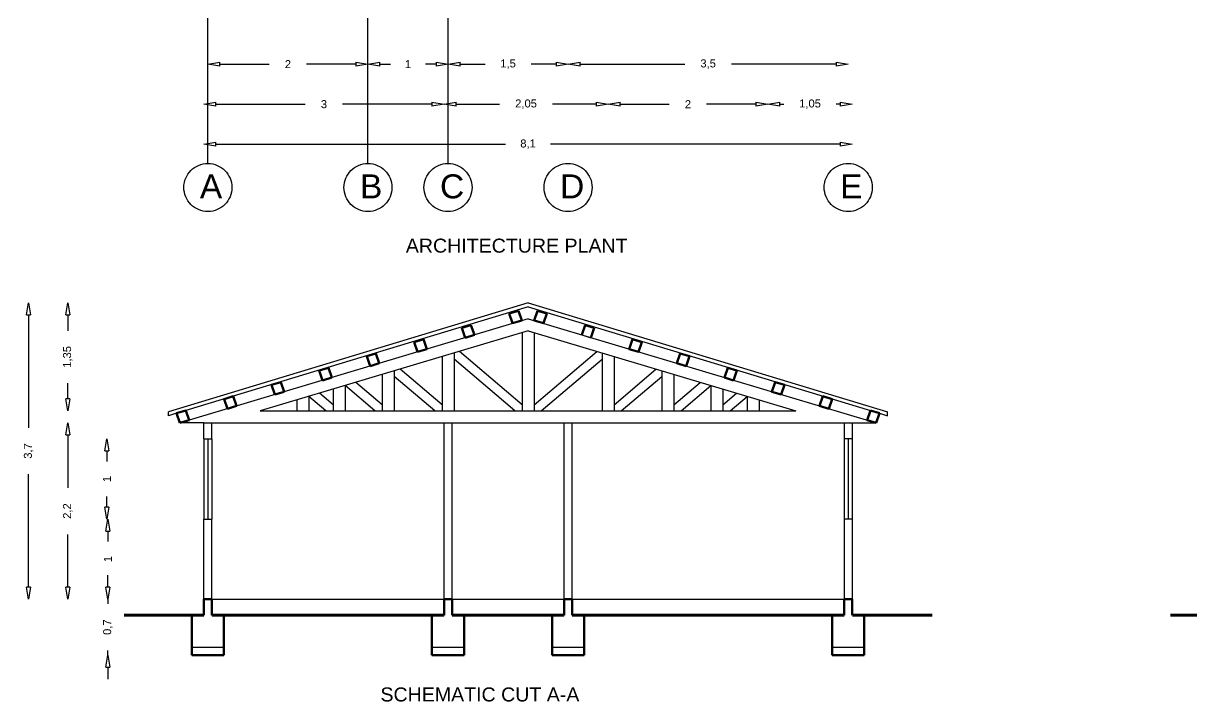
# Model space of a CAD drawing. Header units: inches. Extents: x 12.5 to 57.6, y 1.9 to 26.
# Drawn here: x 13.15 to 27.75, y 1.89 to 10.36 of the extents above; entities that cross this region are included whole.
import ezdxf

# ---------------------------------------------------------------- set-up
doc = ezdxf.new("R2010")
doc.units = ezdxf.units.IN
doc.header["$MEASUREMENT"] = 0
doc.linetypes.add('TRAZO_Y_PUNTO', pattern=[25.4, 12.7, -6.35, 0, -6.35])
for name, color, linetype in [('1', 2, 'Continuous'), ('2', 72, 'Continuous'), ('4', 202, 'Continuous'), ('5', 133, 'Continuous'), ('7', 142, 'Continuous')]:
    doc.layers.add(name, color=color, linetype=linetype)
doc.layers.add('WALLS', color=6, linetype='Continuous', lineweight=50)
doc.styles.get("Standard").update_dxf_attribs({"font": 'arial.ttf'})
doc.dimstyles.new('ISO-25', dxfattribs={"dimtxt": 2.5, "dimasz": 2.5, "dimexe": 1.25, "dimexo": 0.625, "dimtad": 1, "dimtxsty": 'Standard', "dimcen": 2.5, "dimadec": 0, "dimazin": 0, "dimtfac": 1, "dimtmove": 0, "dimatfit": 3, "dimfxl": 1, "dimarcsym": 0})

# ---------------------------------------------------------------- blocks, each defined once
blk = doc.blocks.new('_ClosedBlank')
at = {"layer": '1', "color": 0, "lineweight": -2}
for p, q in [((-1, 0.167), (0, 0)), ((-1, 0.167), (-1, -0.167)), ((0, 0), (-1, -0.167))]:
    blk.add_line(p, q, dxfattribs=at)
blk = doc.blocks.new('*D16')
at = {"layer": '1', "color": 0, "lineweight": -2, "transparency": 16777216}
for p, q in [((17.608, 9.852), (17.739, 9.852)), ((18.308, 9.852), (18.176, 9.852))]:
    blk.add_line(p, q, dxfattribs=at)
at = {"layer": '1', "color": 0, "lineweight": -2, "transparency": 16777216, "xscale": 0.15, "yscale": 0.15, "zscale": 0.15, "rotation": 180}
blk.add_blockref('_ClosedBlank', (17.458, 9.852), dxfattribs=at)
at = {"layer": '1', "color": 0, "lineweight": -2, "transparency": 16777216, "xscale": 0.15, "yscale": 0.15, "zscale": 0.15}
blk.add_blockref('_ClosedBlank', (18.458, 9.852), dxfattribs=at)
at = {"layer": '1', "color": 0, "transparency": 16777216, "insert": (17.958, 9.852), "char_height": 0.1, "attachment_point": 5}
blk.add_mtext('1', dxfattribs=at)
blk = doc.blocks.new('*D17')
at = {"layer": '1', "color": 0, "lineweight": -2, "transparency": 16777216}
for p, q in [((18.608, 9.852), (18.921, 9.852)), ((19.808, 9.852), (19.495, 9.852))]:
    blk.add_line(p, q, dxfattribs=at)
at = {"layer": '1', "color": 0, "lineweight": -2, "transparency": 16777216, "xscale": 0.15, "yscale": 0.15, "zscale": 0.15, "rotation": 180}
blk.add_blockref('_ClosedBlank', (18.458, 9.852), dxfattribs=at)
at = {"layer": '1', "color": 0, "lineweight": -2, "transparency": 16777216, "xscale": 0.15, "yscale": 0.15, "zscale": 0.15}
blk.add_blockref('_ClosedBlank', (19.958, 9.852), dxfattribs=at)
at = {"layer": '1', "color": 0, "transparency": 16777216, "insert": (19.208, 9.852), "char_height": 0.1, "attachment_point": 5}
blk.add_mtext('1,5', dxfattribs=at)
blk = doc.blocks.new('*D18')
at = {"layer": '1', "color": 0, "lineweight": -2, "transparency": 16777216}
for p, q in [((20.108, 9.852), (21.417, 9.852)), ((23.308, 9.852), (21.999, 9.852))]:
    blk.add_line(p, q, dxfattribs=at)
at = {"layer": '1', "color": 0, "lineweight": -2, "transparency": 16777216, "xscale": 0.15, "yscale": 0.15, "zscale": 0.15, "rotation": 180}
blk.add_blockref('_ClosedBlank', (19.958, 9.852), dxfattribs=at)
at = {"layer": '1', "color": 0, "lineweight": -2, "transparency": 16777216, "xscale": 0.15, "yscale": 0.15, "zscale": 0.15}
blk.add_blockref('_ClosedBlank', (23.458, 9.852), dxfattribs=at)
at = {"layer": '1', "color": 0, "transparency": 16777216, "insert": (21.708, 9.852), "char_height": 0.1, "attachment_point": 5}
blk.add_mtext('3,5', dxfattribs=at)
blk = doc.blocks.new('*D19')
at = {"layer": '1', "color": 0, "lineweight": -2, "transparency": 16777216}
for p, q in [((15.608, 9.852), (16.225, 9.852)), ((17.308, 9.852), (16.691, 9.852))]:
    blk.add_line(p, q, dxfattribs=at)
at = {"layer": '1', "color": 0, "lineweight": -2, "transparency": 16777216, "xscale": 0.15, "yscale": 0.15, "zscale": 0.15, "rotation": 180}
blk.add_blockref('_ClosedBlank', (15.458, 9.852), dxfattribs=at)
at = {"layer": '1', "color": 0, "lineweight": -2, "transparency": 16777216, "xscale": 0.15, "yscale": 0.15, "zscale": 0.15}
blk.add_blockref('_ClosedBlank', (17.458, 9.852), dxfattribs=at)
at = {"layer": '1', "color": 0, "transparency": 16777216, "insert": (16.458, 9.852), "char_height": 0.1, "attachment_point": 5}
blk.add_mtext('2', dxfattribs=at)
blk = doc.blocks.new('*D20')
at = {"layer": '1', "color": 0, "lineweight": -2, "transparency": 16777216}
for p, q in [((15.558, 9.352), (16.675, 9.352)), ((18.258, 9.352), (17.141, 9.352))]:
    blk.add_line(p, q, dxfattribs=at)
at = {"layer": '1', "color": 0, "lineweight": -2, "transparency": 16777216, "xscale": 0.15, "yscale": 0.15, "zscale": 0.15, "rotation": 180}
blk.add_blockref('_ClosedBlank', (15.408, 9.352), dxfattribs=at)
at = {"layer": '1', "color": 0, "lineweight": -2, "transparency": 16777216, "xscale": 0.15, "yscale": 0.15, "zscale": 0.15}
blk.add_blockref('_ClosedBlank', (18.408, 9.352), dxfattribs=at)
at = {"layer": '1', "color": 0, "transparency": 16777216, "insert": (16.908, 9.352), "char_height": 0.1, "attachment_point": 5}
blk.add_mtext('3', dxfattribs=at)
blk = doc.blocks.new('*D21')
at = {"layer": '1', "color": 0, "lineweight": -2, "transparency": 16777216}
for p, q in [((18.558, 9.352), (19.102, 9.352)), ((20.308, 9.352), (19.764, 9.352))]:
    blk.add_line(p, q, dxfattribs=at)
at = {"layer": '1', "color": 0, "lineweight": -2, "transparency": 16777216, "xscale": 0.15, "yscale": 0.15, "zscale": 0.15, "rotation": 180}
blk.add_blockref('_ClosedBlank', (18.408, 9.352), dxfattribs=at)
at = {"layer": '1', "color": 0, "lineweight": -2, "transparency": 16777216, "xscale": 0.15, "yscale": 0.15, "zscale": 0.15}
blk.add_blockref('_ClosedBlank', (20.458, 9.352), dxfattribs=at)
at = {"layer": '1', "color": 0, "transparency": 16777216, "insert": (19.433, 9.352), "char_height": 0.1, "attachment_point": 5}
blk.add_mtext('2,05', dxfattribs=at)
blk = doc.blocks.new('*D22')
at = {"layer": '1', "color": 0, "lineweight": -2, "transparency": 16777216}
for p, q in [((22.603, 9.352), (22.655, 9.352)), ((23.358, 9.352), (23.306, 9.352))]:
    blk.add_line(p, q, dxfattribs=at)
at = {"layer": '1', "color": 0, "lineweight": -2, "transparency": 16777216, "xscale": 0.15, "yscale": 0.15, "zscale": 0.15, "rotation": 180}
blk.add_blockref('_ClosedBlank', (22.453, 9.352), dxfattribs=at)
at = {"layer": '1', "color": 0, "lineweight": -2, "transparency": 16777216, "xscale": 0.15, "yscale": 0.15, "zscale": 0.15}
blk.add_blockref('_ClosedBlank', (23.508, 9.352), dxfattribs=at)
at = {"layer": '1', "color": 0, "transparency": 16777216, "insert": (22.981, 9.352), "char_height": 0.1, "attachment_point": 5}
blk.add_mtext('1,05', dxfattribs=at)
blk = doc.blocks.new('*D23')
at = {"layer": '1', "color": 0, "lineweight": -2, "transparency": 16777216}
for p, q in [((20.608, 9.352), (21.223, 9.352)), ((22.303, 9.352), (21.689, 9.352))]:
    blk.add_line(p, q, dxfattribs=at)
at = {"layer": '1', "color": 0, "lineweight": -2, "transparency": 16777216, "xscale": 0.15, "yscale": 0.15, "zscale": 0.15, "rotation": 180}
blk.add_blockref('_ClosedBlank', (20.458, 9.352), dxfattribs=at)
at = {"layer": '1', "color": 0, "lineweight": -2, "transparency": 16777216, "xscale": 0.15, "yscale": 0.15, "zscale": 0.15}
blk.add_blockref('_ClosedBlank', (22.453, 9.352), dxfattribs=at)
at = {"layer": '1', "color": 0, "transparency": 16777216, "insert": (21.456, 9.352), "char_height": 0.1, "attachment_point": 5}
blk.add_mtext('2', dxfattribs=at)
blk = doc.blocks.new('*D24')
at = {"layer": '1', "color": 0, "lineweight": -2, "transparency": 16777216}
for p, q in [((15.558, 8.852), (19.176, 8.852)), ((23.358, 8.852), (19.739, 8.852))]:
    blk.add_line(p, q, dxfattribs=at)
at = {"layer": '1', "color": 0, "lineweight": -2, "transparency": 16777216, "xscale": 0.15, "yscale": 0.15, "zscale": 0.15, "rotation": 180}
blk.add_blockref('_ClosedBlank', (15.408, 8.852), dxfattribs=at)
at = {"layer": '1', "color": 0, "lineweight": -2, "transparency": 16777216, "xscale": 0.15, "yscale": 0.15, "zscale": 0.15}
blk.add_blockref('_ClosedBlank', (23.508, 8.852), dxfattribs=at)
at = {"layer": '1', "color": 0, "transparency": 16777216, "insert": (19.458, 8.852), "char_height": 0.1, "attachment_point": 5}
blk.add_mtext('8,1', dxfattribs=at)
blk = doc.blocks.new('*D44')
at = {"layer": '1', "color": 0, "lineweight": -2, "transparency": 16777216}
for p, q in [((14.209, 3.321), (14.209, 3.471)), ((14.209, 3.171), (14.209, 3.112)), ((14.209, 2.471), (14.209, 2.53)), ((14.209, 2.321), (14.209, 2.171))]:
    blk.add_line(p, q, dxfattribs=at)
at = {"layer": '1', "color": 0, "lineweight": -2, "transparency": 16777216, "xscale": 0.15, "yscale": 0.15, "zscale": 0.15}
for p, rotation in [((14.209, 3.171), 270), ((14.209, 2.471), 90)]:
    blk.add_blockref('_ClosedBlank', p, dxfattribs=dict(at, rotation=rotation))
at = {"layer": '1', "color": 0, "transparency": 16777216, "insert": (14.209, 2.821), "char_height": 0.1, "attachment_point": 5, "rotation": 90}
blk.add_mtext('0,7', dxfattribs=at)
blk = doc.blocks.new('*D45')
at = {"layer": '1', "color": 0, "lineweight": -2, "transparency": 16777216}
for p, q in [((14.209, 4.021), (14.209, 3.889)), ((14.209, 3.321), (14.209, 3.452))]:
    blk.add_line(p, q, dxfattribs=at)
at = {"layer": '1', "color": 0, "lineweight": -2, "transparency": 16777216, "xscale": 0.15, "yscale": 0.15, "zscale": 0.15}
for p, rotation in [((14.209, 4.171), 90), ((14.209, 3.171), 270)]:
    blk.add_blockref('_ClosedBlank', p, dxfattribs=dict(at, rotation=rotation))
at = {"layer": '1', "color": 0, "transparency": 16777216, "insert": (14.209, 3.671), "char_height": 0.1, "attachment_point": 5, "rotation": 90}
blk.add_mtext('1', dxfattribs=at)
blk = doc.blocks.new('*D46')
at = {"layer": '1', "color": 0, "lineweight": -2, "transparency": 16777216}
for p, q in [((14.197, 5.021), (14.197, 4.889)), ((14.197, 4.321), (14.197, 4.452))]:
    blk.add_line(p, q, dxfattribs=at)
at = {"layer": '1', "color": 0, "lineweight": -2, "transparency": 16777216, "xscale": 0.15, "yscale": 0.15, "zscale": 0.15}
for p, rotation in [((14.197, 5.171), 90), ((14.197, 4.171), 270)]:
    blk.add_blockref('_ClosedBlank', p, dxfattribs=dict(at, rotation=rotation))
at = {"layer": '1', "color": 0, "transparency": 16777216, "insert": (14.197, 4.671), "char_height": 0.1, "attachment_point": 5, "rotation": 90}
blk.add_mtext('1', dxfattribs=at)
blk = doc.blocks.new('*D47')
at = {"layer": '1', "color": 0, "lineweight": -2, "transparency": 16777216}
for p, q in [((13.218, 6.721), (13.218, 5.312)), ((13.218, 3.321), (13.218, 4.73))]:
    blk.add_line(p, q, dxfattribs=at)
at = {"layer": '1', "color": 0, "lineweight": -2, "transparency": 16777216, "xscale": 0.15, "yscale": 0.15, "zscale": 0.15}
for p, rotation in [((13.218, 6.871), 90), ((13.218, 3.171), 270)]:
    blk.add_blockref('_ClosedBlank', p, dxfattribs=dict(at, rotation=rotation))
at = {"layer": '1', "color": 0, "transparency": 16777216, "insert": (13.218, 5.021), "char_height": 0.1, "attachment_point": 5, "rotation": 90}
blk.add_mtext('3,7', dxfattribs=at)
blk = doc.blocks.new('*D48')
at = {"layer": '1', "color": 0, "lineweight": -2, "transparency": 16777216}
for p, q in [((13.708, 5.221), (13.708, 4.562)), ((13.708, 3.321), (13.708, 3.979))]:
    blk.add_line(p, q, dxfattribs=at)
at = {"layer": '1', "color": 0, "lineweight": -2, "transparency": 16777216, "xscale": 0.15, "yscale": 0.15, "zscale": 0.15}
for p, rotation in [((13.708, 5.371), 90), ((13.708, 3.171), 270)]:
    blk.add_blockref('_ClosedBlank', p, dxfattribs=dict(at, rotation=rotation))
at = {"layer": '1', "color": 0, "transparency": 16777216, "insert": (13.708, 4.271), "char_height": 0.1, "attachment_point": 5, "rotation": 90}
blk.add_mtext('2,2', dxfattribs=at)
blk = doc.blocks.new('*D49')
at = {"layer": '1', "color": 0, "lineweight": -2, "transparency": 16777216}
for p, q in [((13.708, 6.721), (13.708, 6.521)), ((13.708, 5.671), (13.708, 5.87))]:
    blk.add_line(p, q, dxfattribs=at)
at = {"layer": '1', "color": 0, "lineweight": -2, "transparency": 16777216, "xscale": 0.15, "yscale": 0.15, "zscale": 0.15}
for p, rotation in [((13.708, 6.871), 90), ((13.708, 5.521), 270)]:
    blk.add_blockref('_ClosedBlank', p, dxfattribs=dict(at, rotation=rotation))
at = {"layer": '1', "color": 0, "transparency": 16777216, "insert": (13.708, 6.196), "char_height": 0.1, "attachment_point": 5, "rotation": 90}
blk.add_mtext('1,35', dxfattribs=at)

msp = doc.modelspace()

# ---------------------------------------------------------------- linework, layer by layer
at = {"const_width": 0.04}
for points in [[(14.408, 2.971), (15.408, 2.971)], [(15.508, 2.971), (18.408, 2.971)], [(18.508, 2.971), (19.908, 2.971)], [(20.008, 2.971), (23.408, 2.971)], [(23.508, 2.971), (24.508, 2.971)], [(41.781, 2.971), (27.481, 2.971)]]:
    msp.add_lwpolyline(points, dxfattribs=at)
at = {"layer": '1'}
for p, q in [((19.458, 6.671), (15.223, 5.405)), ((19.458, 6.671), (23.808, 5.371)), ((19.458, 6.521), (16.112, 5.521)), ((19.458, 6.521), (22.804, 5.521)), ((16.112, 5.521), (22.804, 5.521)), ((15.408, 5.371), (15.108, 5.371)), ((15.408, 5.371), (23.808, 5.371)), ((15.408, 5.171), (15.408, 5.371)), ((15.508, 5.171), (15.508, 5.371)), ((18.408, 3.171), (18.408, 5.371)), ((18.508, 3.171), (18.508, 5.371)), ((19.908, 3.171), (19.908, 5.371)), ((20.008, 3.171), (20.008, 5.371)), ((23.408, 5.371), (23.408, 5.171)), ((23.508, 5.371), (23.508, 5.171)), ((15.408, 5.171), (15.508, 5.171)), ((23.508, 5.171), (23.408, 5.171)), ((15.408, 3.171), (15.408, 4.171)), ((15.408, 4.171), (15.508, 4.171)), ((15.508, 3.171), (15.508, 4.171)), ((23.508, 4.171), (23.408, 4.171)), ((23.408, 4.171), (23.408, 3.171)), ((23.508, 4.171), (23.508, 3.171)), ((15.508, 3.171), (18.408, 3.171)), ((18.508, 3.171), (19.908, 3.171)), ((20.008, 3.171), (23.408, 3.171)), ((15.258, 2.571), (15.658, 2.571)), ((18.258, 2.571), (18.658, 2.571)), ((19.758, 2.571), (20.158, 2.571)), ((23.258, 2.571), (23.658, 2.571))]:
    msp.add_line(p, q, dxfattribs=at)
at = {"layer": '2', "linetype": 'TRAZO_Y_PUNTO'}
for p, q in [((15.458, 8.612), (15.458, 25.352)), ((17.458, 8.612), (17.458, 25.352)), ((19.958, 25.352), (19.958, 8.612)), ((23.458, 25.352), (23.458, 8.612)), ((18.458, 8.612), (18.458, 13.902))]:
    msp.add_line(p, q, dxfattribs=at)
at = {"layer": '4'}
for p, q in [((19.458, 6.871), (14.966, 5.512)), ((19.458, 6.871), (23.949, 5.512)), ((19.458, 6.821), (15.181, 5.527)), ((19.458, 6.821), (23.735, 5.527)), ((20.129, 6.47), (20.244, 6.436)), ((14.966, 5.462), (14.966, 5.512)), ((15.066, 5.492), (14.966, 5.462)), ((23.85, 5.492), (23.949, 5.462)), ((23.949, 5.462), (23.949, 5.512)), ((15.408, 5.171), (15.408, 4.171)), ((15.458, 5.171), (15.458, 4.171)), ((15.508, 5.171), (15.508, 4.171)), ((23.408, 5.171), (23.408, 4.171)), ((23.458, 5.171), (23.458, 4.171)), ((23.508, 5.171), (23.508, 4.171))]:
    msp.add_line(p, q, dxfattribs=at)
at = {"layer": '5'}
for p, q in [((19.383, 6.498), (19.383, 5.521)), ((19.383, 6.498), (19.383, 5.521)), ((19.533, 6.498), (19.533, 5.521)), ((19.533, 6.498), (19.533, 5.521)), ((18.383, 6.199), (18.383, 5.521)), ((18.533, 6.244), (18.533, 5.521)), ((19.293, 5.521), (18.533, 6.168)), ((19.383, 5.597), (18.6, 6.264)), ((19.533, 5.597), (20.316, 6.264)), ((19.623, 5.521), (20.383, 6.168)), ((20.383, 6.244), (20.383, 5.521)), ((20.533, 6.199), (20.533, 5.521)), ((17.785, 6.021), (17.785, 5.521)), ((18.383, 5.597), (17.859, 6.043)), ((20.533, 5.597), (21.056, 6.043)), ((21.131, 6.021), (21.131, 5.521)), ((17.635, 5.597), (17.306, 5.877)), ((17.635, 5.976), (17.635, 5.521)), ((18.293, 5.521), (17.785, 5.953)), ((20.623, 5.521), (21.131, 5.953)), ((21.281, 5.976), (21.281, 5.521)), ((21.281, 5.597), (21.61, 5.877)), ((16.932, 5.521), (16.719, 5.702)), ((16.719, 5.702), (16.719, 5.521)), ((17.022, 5.597), (16.852, 5.742)), ((17.022, 5.793), (17.022, 5.521)), ((17.545, 5.521), (17.172, 5.838)), ((17.172, 5.838), (17.172, 5.521)), ((21.371, 5.521), (21.743, 5.838)), ((21.743, 5.838), (21.743, 5.521)), ((21.893, 5.793), (21.893, 5.521)), ((21.893, 5.597), (22.063, 5.742)), ((21.983, 5.521), (22.197, 5.702)), ((22.197, 5.702), (22.197, 5.521)), ((16.569, 5.657), (16.569, 5.521)), ((22.347, 5.657), (22.347, 5.521))]:
    msp.add_line(p, q, dxfattribs=at)
at = {"layer": '5', "linetype": 'TRAZO_Y_PUNTO'}
for centre in [(15.458, 8.312), (17.458, 8.312), (18.458, 8.312), (19.958, 8.312), (23.458, 8.312)]:
    msp.add_circle(centre, 0.3, dxfattribs=at)
at = {"layer": 'WALLS'}
for p, q in [((19.224, 6.738), (19.338, 6.773)), ((19.265, 6.616), (19.224, 6.738)), ((19.38, 6.651), (19.338, 6.773)), ((19.536, 6.651), (19.577, 6.773)), ((19.692, 6.738), (19.577, 6.773)), ((19.651, 6.616), (19.692, 6.738)), ((18.63, 6.558), (18.745, 6.592)), ((18.787, 6.47), (18.745, 6.592)), ((19.38, 6.651), (19.265, 6.616)), ((19.536, 6.651), (19.651, 6.616)), ((20.129, 6.47), (20.171, 6.592)), ((20.285, 6.558), (20.171, 6.592)), ((18.672, 6.436), (18.63, 6.558)), ((18.787, 6.47), (18.672, 6.436)), ((20.244, 6.435), (20.285, 6.558)), ((18.036, 6.381), (18.151, 6.416)), ((18.078, 6.26), (18.036, 6.381)), ((18.193, 6.294), (18.078, 6.26)), ((18.193, 6.294), (18.151, 6.416)), ((20.723, 6.294), (20.765, 6.416)), ((20.723, 6.294), (20.838, 6.26)), ((20.88, 6.381), (20.765, 6.416)), ((20.838, 6.26), (20.88, 6.381)), ((17.442, 6.204), (17.557, 6.239)), ((17.484, 6.082), (17.442, 6.204)), ((17.599, 6.117), (17.557, 6.239)), ((21.317, 6.117), (21.359, 6.239)), ((21.474, 6.204), (21.359, 6.239)), ((21.432, 6.082), (21.474, 6.204)), ((16.848, 6.025), (16.963, 6.059)), ((16.89, 5.903), (16.848, 6.025)), ((17.005, 5.937), (16.963, 6.059)), ((17.599, 6.117), (17.484, 6.082)), ((21.317, 6.117), (21.432, 6.082)), ((21.911, 5.937), (21.953, 6.059)), ((22.067, 6.025), (21.953, 6.059)), ((22.026, 5.903), (22.067, 6.025)), ((16.254, 5.847), (16.369, 5.882)), ((16.296, 5.726), (16.254, 5.847)), ((16.411, 5.76), (16.369, 5.882)), ((17.005, 5.937), (16.89, 5.903)), ((21.911, 5.937), (22.026, 5.903)), ((22.505, 5.76), (22.547, 5.882)), ((22.662, 5.847), (22.547, 5.882)), ((22.62, 5.726), (22.662, 5.847)), ((15.66, 5.67), (15.775, 5.705)), ((15.817, 5.583), (15.775, 5.705)), ((16.411, 5.76), (16.296, 5.726)), ((22.505, 5.76), (22.62, 5.726)), ((23.099, 5.583), (23.141, 5.705)), ((23.256, 5.67), (23.141, 5.705)), ((15.702, 5.548), (15.66, 5.67)), ((15.817, 5.583), (15.702, 5.548)), ((23.099, 5.583), (23.214, 5.548)), ((23.214, 5.548), (23.256, 5.67)), ((15.066, 5.492), (15.181, 5.527)), ((15.108, 5.371), (15.066, 5.492)), ((15.223, 5.405), (15.108, 5.371)), ((15.223, 5.405), (15.181, 5.527)), ((23.693, 5.405), (23.735, 5.527)), ((23.693, 5.405), (23.808, 5.371)), ((23.85, 5.492), (23.735, 5.527)), ((23.808, 5.371), (23.85, 5.492)), ((15.408, 3.171), (15.408, 2.971)), ((15.508, 3.171), (15.408, 3.171)), ((15.508, 2.971), (15.508, 3.171)), ((18.408, 3.171), (18.408, 2.971)), ((18.408, 3.171), (18.508, 3.171)), ((18.508, 3.171), (18.508, 2.971)), ((19.908, 3.171), (19.908, 2.971)), ((19.908, 3.171), (20.008, 3.171)), ((20.008, 3.171), (20.008, 2.971)), ((23.408, 3.171), (23.508, 3.171)), ((23.408, 3.171), (23.408, 2.971)), ((23.508, 2.971), (23.508, 3.171)), ((15.258, 2.971), (15.258, 2.471)), ((15.508, 2.971), (18.408, 2.971)), ((15.658, 2.971), (15.658, 2.471)), ((18.258, 2.971), (18.258, 2.471)), ((18.508, 2.971), (19.908, 2.971)), ((18.658, 2.971), (18.658, 2.471)), ((19.758, 2.971), (19.758, 2.471)), ((20.008, 2.971), (23.408, 2.971)), ((20.158, 2.971), (20.158, 2.471)), ((23.258, 2.971), (23.258, 2.471)), ((23.658, 2.971), (23.658, 2.471)), ((15.258, 2.471), (15.658, 2.471)), ((18.258, 2.471), (18.658, 2.471)), ((19.758, 2.471), (20.158, 2.471)), ((23.258, 2.471), (23.658, 2.471))]:
    msp.add_line(p, q, dxfattribs=at)

# ---------------------------------------------------------------- texts
at = {"layer": '5', "linetype": 'TRAZO_Y_PUNTO'}
for s, p in [('A', (15.358, 8.176)), ('B', (17.358, 8.176)), ('C', (18.358, 8.176)), ('D', (19.858, 8.176)), ('E', (23.358, 8.176))]:
    msp.add_text(s, height=0.3, dxfattribs=at).set_placement(p)
at = {"layer": '7'}
for s, p in [('ARCHITECTURE PLANT', (17.931, 7.498)), ('SCHEMATIC CUT A-A', (17.614, 1.893))]:
    msp.add_text(s, height=0.175, dxfattribs=at).set_placement(p)

# ---------------------------------------------------------------- dimensions: what is measured, and where the dimension line sits
at = {"layer": '1'}
for base, p1, p2, picture, middle in [((15.458, 9.852), (17.458, 9.852), (15.458, 9.852), '*D19', (16.458, 9.852)), ((19.958, 9.852), (18.458, 9.852), (19.958, 9.852), '*D17', (19.208, 9.852)), ((23.458, 9.852), (19.958, 9.852), (23.458, 9.852), '*D18', (21.708, 9.852)), ((18.408, 9.352), (15.408, 9.352), (18.408, 9.352), '*D20', (16.908, 9.352)), ((20.458, 9.352), (18.408, 9.352), (20.458, 9.352), '*D21', (19.433, 9.352)), ((22.4535, 9.3519), (20.4579, 9.3519), (22.4535, 9.3519), '*D23', (21.4557, 9.3519)), ((23.508, 8.852), (15.408, 8.852), (23.508, 8.852), '*D24', (19.458, 8.852))]:
    dim = msp.add_linear_dim(base=base, p1=p1, p2=p2, dimstyle='ISO-25', override={"dimtxt": 0.1, "dimasz": 0.15, "dimexe": 0, "dimexo": 0, "dimgap": 0.2, "dimtad": 0, "dimblk1": 'ClosedBlank', "dimblk2": 'ClosedBlank', "dimsah": 1}, dxfattribs=at)
    dim.commit()
    dim.dimension.update_dxf_attribs({"geometry": picture, "text_midpoint": middle})
for base, p1, p2, picture, middle in [((18.458, 9.852), (17.458, 9.852), (18.458, 9.852), '*D16', (17.958, 9.852)), ((23.5079, 9.3519), (22.4535, 9.3519), (23.5079, 9.3519), '*D22', (22.9807, 9.3519))]:
    dim = msp.add_linear_dim(base=base, p1=p1, p2=p2, dimstyle='ISO-25', override={"dimtxt": 0.1, "dimasz": 0.15, "dimexe": 0, "dimexo": 0, "dimgap": 0.2, "dimtad": 0, "dimblk1": 'ClosedBlank', "dimblk2": 'ClosedBlank', "dimsah": 1}, dxfattribs=at)
    dim.commit()
    dim.dimension.update_dxf_attribs({"geometry": picture, "text_midpoint": middle, "dimtype": 160})
for base, p1, p2, picture, middle in [((13.218, 3.171), (13.218, 6.871), (13.218, 3.171), '*D47', (13.218, 5.021)), ((13.708, 3.171), (13.708, 5.371), (13.708, 3.171), '*D48', (13.708, 4.271))]:
    dim = msp.add_linear_dim(base=base, p1=p1, p2=p2, angle=90, dimstyle='ISO-25', override={"dimtxt": 0.1, "dimasz": 0.15, "dimexe": 0, "dimexo": 0, "dimgap": 0.2, "dimtad": 0, "dimblk1": 'ClosedBlank', "dimblk2": 'ClosedBlank', "dimsah": 1}, dxfattribs=at)
    dim.commit()
    dim.dimension.update_dxf_attribs({"geometry": picture, "text_midpoint": middle})
for base, p1, p2, picture, middle in [((13.708, 5.521), (13.708, 6.871), (13.708, 5.521), '*D49', (13.708, 6.196)), ((14.197, 4.171), (14.197, 5.171), (14.197, 4.171), '*D46', (14.197, 4.671)), ((14.209, 3.171), (14.209, 4.171), (14.209, 3.171), '*D45', (14.209, 3.671)), ((14.209, 3.171), (14.209, 2.471), (14.209, 3.171), '*D44', (14.209, 2.821))]:
    dim = msp.add_linear_dim(base=base, p1=p1, p2=p2, angle=90, dimstyle='ISO-25', override={"dimtxt": 0.1, "dimasz": 0.15, "dimexe": 0, "dimexo": 0, "dimgap": 0.2, "dimtad": 0, "dimblk1": 'ClosedBlank', "dimblk2": 'ClosedBlank', "dimsah": 1}, dxfattribs=at)
    dim.commit()
    dim.dimension.update_dxf_attribs({"geometry": picture, "text_midpoint": middle, "dimtype": 160})

doc.saveas('drawing.dxf')
